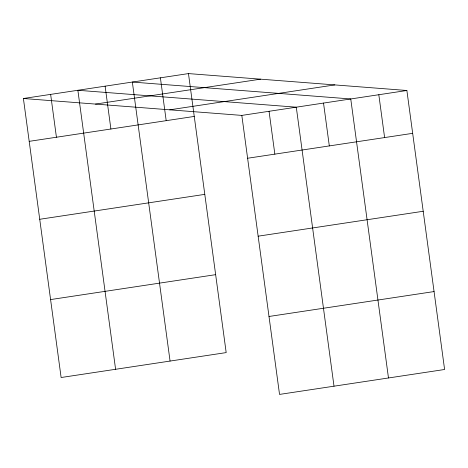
<?xml version="1.0" encoding="UTF-8"?>
<svg xmlns="http://www.w3.org/2000/svg" width="468" height="468" viewBox="0 0 468 468"><rect width="100%" height="100%" fill="white"/><g stroke="black" fill="none" stroke-linecap="round" stroke-linejoin="round"><path stroke-width="0.7" d="M23.4 98.502L188.464 73.587L406.879 90.488L444.6 369.498L279.536 394.413L241.816 115.403L23.4 98.502L61.121 377.512L226.184 352.597L188.464 73.587M95.478 104.083L260.541 79.168M169.738 109.828L334.801 84.913M29.191 141.348L194.255 116.433M241.816 115.403L406.879 90.488M247.607 158.248L412.671 133.333M39.727 219.281L204.791 194.366M258.143 236.182L423.207 211.267M50.585 299.579L215.649 274.663M269.001 316.479L434.064 291.564M378.817 94.729L384.608 137.569M388.481 377.969L350.754 98.964L132.339 82.064L170.065 361.068M323.523 103.071L329.314 145.917M334.006 386.188L296.285 107.184L77.869 90.283L115.596 369.287M269.053 111.296L274.845 154.142M160.401 77.823L166.193 120.668M105.107 86.171L110.898 129.016M50.638 94.396L56.429 137.241"/></g></svg>
